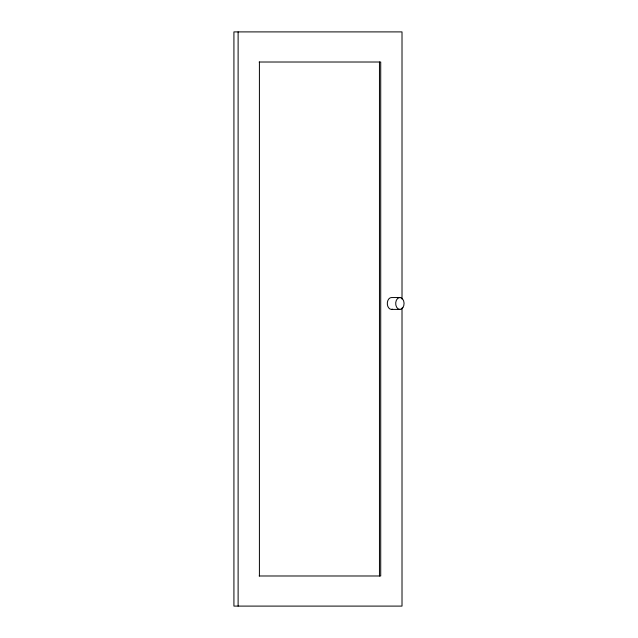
<?xml version="1.0" encoding="UTF-8"?>
<svg xmlns="http://www.w3.org/2000/svg" width="638" height="638" viewBox="0 0 638 638"><rect width="100%" height="100%" fill="white"/><g stroke="black" fill="none" stroke-linecap="round" stroke-linejoin="round"><path stroke-width="0.96" d="M259.148 62.014L380.719 62.014L380.719 575.986L259.148 575.986M399.882 297.547L391.493 297.547A5.933 4.195 -90 0 0 387.338 304.254A5.933 4.195 -90 0 0 392.585 309.207M391.493 309.406L399.882 309.406M402.012 299.062L402.012 31.9L233.923 31.9L233.923 606.1L402.012 606.1L402.012 308.034M379.458 62.014L379.458 575.986M259.411 62.014L259.411 575.986M238.118 31.9L238.118 606.1M402.849 307.668A5.933 4.195 -90 0 0 400.967 297.747A5.933 4.195 -90 0 0 395.831 305.012A5.933 4.195 -90 0 0 402.849 307.668"/></g></svg>
